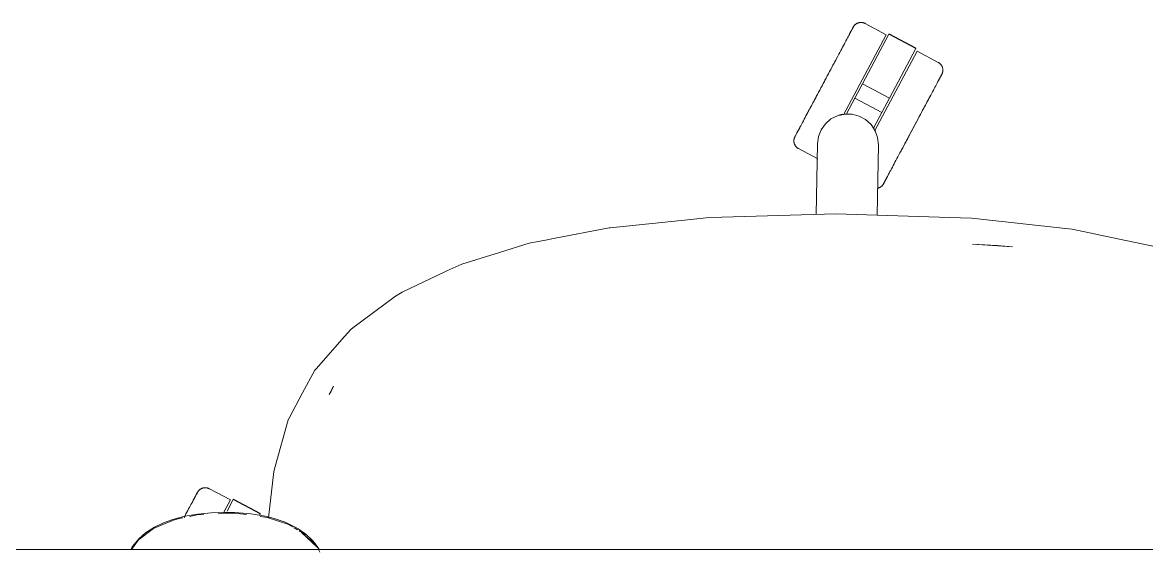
# Model space of a CAD drawing. Header units: millimetres. Extents: x 155927 to 317870, y -36033 to 97293.
# Drawn here: x 169579 to 170094, y 20183 to 20425 of the extents above; entities that cross this region are included whole.
import ezdxf

# ---------------------------------------------------------------- set-up
doc = ezdxf.new("R2010")
doc.units = ezdxf.units.MM
doc.header["$MEASUREMENT"] = 0
doc.layers.add('G-IMPT', color=8, linetype='CONTINUOUS', lineweight=9)
doc.layers.add('I-FURN', color=8, linetype='CONTINUOUS', lineweight=9)

msp = doc.modelspace()

# ---------------------------------------------------------------- linework, layer by layer
at = {"layer": 'G-IMPT'}
for p, q in [((169848.35, 20330.66), (169885.34, 20334.48)), ((169885.34, 20334.48), (169892.41, 20335.21)), ((169899.67, 20335.43), (169892.41, 20335.21)), ((169951.83, 20337.05), (169899.67, 20335.43)), ((170004.01, 20335.35), (169951.83, 20337.05)), ((170004.01, 20335.35), (170013.96, 20335.02)), ((170018.33, 20334.54), (170013.96, 20335.02)), ((170018.33, 20334.54), (170055.77, 20330.41)), ((169822.51, 20325.7), (169847.89, 20330.57)), ((169848.35, 20330.66), (169847.89, 20330.57)), ((170060.19, 20329.93), (170055.77, 20330.41)), ((170081.13, 20325.58), (170060.19, 20329.93)), ((169797.63, 20319.35), (169811.24, 20323.54)), ((169811.24, 20323.54), (169818.84, 20325)), ((169822.51, 20325.7), (169818.84, 20325)), ((170081.13, 20325.58), (170084.81, 20324.81)), ((170084.81, 20324.81), (170098.64, 20321.94)), ((169780.36, 20314.02), (169797.63, 20319.35)), ((170014.49, 20323.14), (170025.83, 20322.51)), ((170014.49, 20323.14), (170032.77, 20321.9)), ((170032.77, 20321.9), (170025.83, 20322.51)), ((169780.36, 20314.02), (169773.6, 20310.83)), ((169753.04, 20301.14), (169772.68, 20310.4)), ((169772.68, 20310.4), (169773.6, 20310.83)), ((169749.98, 20299.31), (169730.49, 20284.74)), ((169749.98, 20299.31), (169750.75, 20299.77)), ((169750.75, 20299.77), (169752.33, 20300.71)), ((169753.04, 20301.14), (169752.33, 20300.71)), ((169726.65, 20280.76), (169729.52, 20284.02)), ((169730.49, 20284.74), (169729.52, 20284.02)), ((169726.65, 20280.76), (169713.63, 20265.97)), ((169707.46, 20254.87), (169713.04, 20265.31)), ((169713.63, 20265.97), (169713.04, 20265.31)), ((169721.65, 20258), (169719.7, 20254.11)), ((169721.65, 20258), (169720.48, 20255.71)), ((169701.45, 20243.63), (169707.46, 20254.87)), ((169720.48, 20255.71), (169719.7, 20254.11)), ((169694.85, 20221.17), (169700.85, 20242.52)), ((169700.85, 20242.52), (169701.45, 20243.63)), ((169694.85, 20221.17), (169694.21, 20218.91)), ((169691.8, 20197.64), (169694.21, 20218.91)), ((169659.38, 20199.34), (169665.53, 20199.91)), ((169671.87, 20200.09), (169665.53, 20199.91)), ((169676.37, 20200), (169671.87, 20200.09)), ((169676.37, 20200), (169683.69, 20199.42)), ((169639.56, 20193.34), (169643.63, 20195.33)), ((169649.08, 20196.89), (169643.45, 20194.56)), ((169647.96, 20196.91), (169643.63, 20195.33)), ((169647.96, 20196.91), (169653.44, 20198.34)), ((169649.08, 20196.89), (169652.54, 20197.6)), ((169659.38, 20199.34), (169653.44, 20198.34)), ((169655.82, 20198.27), (169659.04, 20198.93)), ((169659.04, 20198.93), (169662.24, 20199.12)), ((169668.76, 20199.52), (169671.87, 20199.71)), ((169679.03, 20199.48), (169671.87, 20199.71)), ((169679.03, 20199.48), (169681.81, 20199.09)), ((169690.45, 20198.31), (169683.69, 20199.42)), ((169688, 20198.22), (169691.29, 20197.76)), ((169694.38, 20197.33), (169690.45, 20198.31)), ((169691.29, 20197.76), (169700.68, 20194.73)), ((169694.38, 20197.33), (169699.46, 20195.59)), ((169699.46, 20195.59), (169704.1, 20193.38)), ((169700.68, 20194.73), (169703.13, 20193.26)), ((169632.27, 20187.5), (169639.06, 20192.72)), ((169635.51, 20190.69), (169632.47, 20188.02)), ((169639.56, 20193.34), (169635.51, 20190.69)), ((169639.06, 20192.72), (169643.45, 20194.56)), ((169703.6, 20192.98), (169705.04, 20192.12)), ((169704.1, 20193.38), (169705.47, 20192.58)), ((169708.93, 20190.13), (169705.47, 20192.58)), ((169705.83, 20191.65), (169708.98, 20189.76)), ((169706.9, 20190.96), (169714.29, 20184.05)), ((169706.9, 20190.96), (169708.37, 20189.68)), ((169711.98, 20187.27), (169708.93, 20190.13)), ((169629, 20183.09), (169632.27, 20187.5)), ((169629.39, 20184.28), (169632.47, 20188.02)), ((169708.52, 20189.54), (169712.06, 20186.47)), ((169710.62, 20188), (169714.29, 20184.05)), ((169711.98, 20187.27), (169713.11, 20185.94)), ((169714.29, 20184.05), (169712.06, 20186.47)), ((169715.06, 20183.09), (169713.11, 20185.94)), ((169628.71, 20183.09), (169629.39, 20184.28)), ((169715.39, 20181.82), (169714.77, 20183.09))]:
    msp.add_line(p, q, dxfattribs=at)
at = {"layer": 'I-FURN'}
for p, q in [((169959.04, 20421.2), (169959.21, 20421.51)), ((169959.29, 20421.67), (169959.13, 20421.37)), ((169959.21, 20421.51), (169959.36, 20421.79)), ((169959.43, 20421.93), (169959.29, 20421.67)), ((169959.36, 20421.79), (169959.49, 20422.03)), ((169959.55, 20422.15), (169959.43, 20421.93)), ((169959.49, 20422.03), (169959.59, 20422.24)), ((169959.64, 20422.33), (169959.55, 20422.15)), ((169959.59, 20422.24), (169959.68, 20422.4)), ((169959.72, 20422.47), (169959.64, 20422.33)), ((169959.68, 20422.4), (169959.74, 20422.52)), ((169959.77, 20422.57), (169959.72, 20422.47)), ((169959.74, 20422.52), (169959.79, 20422.6)), ((169959.8, 20422.63), (169959.77, 20422.57)), ((169959.79, 20422.6), (169959.81, 20422.64)), ((169959.81, 20422.65), (169959.8, 20422.63)), ((169959.81, 20422.65), (169959.89, 20422.79)), ((169959.81, 20422.64), (169959.81, 20422.65)), ((169959.89, 20422.79), (169959.97, 20422.93)), ((169959.97, 20422.93), (169960.06, 20423.06)), ((169960.06, 20423.06), (169960.16, 20423.19)), ((169960.16, 20423.19), (169960.26, 20423.32)), ((169960.26, 20423.32), (169960.36, 20423.44)), ((169960.36, 20423.44), (169960.47, 20423.56)), ((169960.47, 20423.56), (169960.59, 20423.67)), ((169960.59, 20423.67), (169960.71, 20423.78)), ((169960.71, 20423.78), (169960.83, 20423.88)), ((169960.83, 20423.88), (169960.96, 20423.98)), ((169960.96, 20423.98), (169961.09, 20424.08)), ((169961.09, 20424.08), (169961.22, 20424.17)), ((169961.22, 20424.17), (169961.36, 20424.25)), ((169961.36, 20424.25), (169961.5, 20424.33)), ((169961.5, 20424.33), (169961.65, 20424.4)), ((169961.65, 20424.4), (169961.79, 20424.47)), ((169961.79, 20424.47), (169961.94, 20424.53)), ((169961.94, 20424.53), (169962.09, 20424.58)), ((169962.09, 20424.58), (169962.25, 20424.63)), ((169962.25, 20424.63), (169962.4, 20424.67)), ((169962.4, 20424.67), (169962.56, 20424.7)), ((169962.56, 20424.7), (169962.72, 20424.73)), ((169962.72, 20424.73), (169962.88, 20424.76)), ((169962.88, 20424.76), (169963.04, 20424.77)), ((169963.04, 20424.77), (169963.2, 20424.78)), ((169963.2, 20424.78), (169963.36, 20424.79)), ((169963.36, 20424.79), (169963.52, 20424.78)), ((169963.52, 20424.78), (169963.68, 20424.77)), ((169963.68, 20424.77), (169963.84, 20424.76)), ((169963.84, 20424.76), (169964, 20424.74)), ((169964, 20424.74), (169964.16, 20424.71)), ((169964.16, 20424.71), (169964.32, 20424.67)), ((169964.32, 20424.67), (169964.48, 20424.63)), ((169964.48, 20424.63), (169964.63, 20424.58)), ((169964.63, 20424.58), (169964.78, 20424.53)), ((169964.78, 20424.53), (169964.93, 20424.47)), ((169964.93, 20424.47), (169965.08, 20424.41)), ((169965.08, 20424.41), (169965.22, 20424.34)), ((169965.22, 20424.34), (169965.26, 20424.31)), ((169974.95, 20419.16), (169965.26, 20424.31)), ((169955.42, 20382.45), (169974.95, 20419.16)), ((169956.49, 20416.41), (169956.13, 20415.73)), ((169956.84, 20417.06), (169956.49, 20416.41)), ((169957.17, 20417.67), (169956.84, 20417.06)), ((169957.48, 20418.26), (169957.17, 20417.67)), ((169957.31, 20417.95), (169957.61, 20418.52)), ((169957.77, 20418.81), (169957.48, 20418.26)), ((169957.61, 20418.52), (169957.9, 20419.05)), ((169958.05, 20419.33), (169957.77, 20418.81)), ((169957.9, 20419.05), (169958.17, 20419.55)), ((169958.3, 20419.81), (169958.05, 20419.33)), ((169958.17, 20419.55), (169958.41, 20420.02)), ((169958.54, 20420.25), (169958.3, 20419.81)), ((169958.41, 20420.02), (169958.64, 20420.45)), ((169958.76, 20420.66), (169958.54, 20420.25)), ((169958.64, 20420.45), (169958.85, 20420.84)), ((169958.96, 20421.04), (169958.76, 20420.66)), ((169958.85, 20420.84), (169959.04, 20421.2)), ((169959.13, 20421.37), (169958.96, 20421.04)), ((169964.1, 20396.64), (169976.18, 20419.35)), ((169976.18, 20419.35), (169988.54, 20412.78)), ((169988.63, 20412.95), (169976.27, 20419.52)), ((169953.67, 20411.09), (169953.21, 20410.24)), ((169954.11, 20411.93), (169953.67, 20411.09)), ((169954.54, 20412.74), (169954.11, 20411.93)), ((169954.96, 20413.53), (169954.54, 20412.74)), ((169955.37, 20414.29), (169954.96, 20413.53)), ((169955.76, 20415.02), (169955.37, 20414.29)), ((169956.13, 20415.73), (169955.76, 20415.02)), ((169969.54, 20374.9), (169989.08, 20411.65)), ((169988.54, 20412.78), (169976.47, 20390.07)), ((169998.76, 20406.5), (169989.08, 20411.65)), ((169950.51, 20405.16), (169951.02, 20406.11)), ((169951.29, 20406.62), (169950.79, 20405.68)), ((169951.02, 20406.11), (169951.52, 20407.05)), ((169951.78, 20407.55), (169951.29, 20406.62)), ((169951.52, 20407.05), (169952.01, 20407.97)), ((169952.27, 20408.46), (169951.78, 20407.55)), ((169952.01, 20407.97), (169952.49, 20408.88)), ((169952.75, 20409.36), (169952.27, 20408.46)), ((169953.21, 20410.24), (169952.75, 20409.36)), ((169998.76, 20406.5), (169998.9, 20406.42)), ((169998.9, 20406.42), (169999.04, 20406.34)), ((169999.04, 20406.34), (169999.17, 20406.25)), ((169999.17, 20406.25), (169999.3, 20406.16)), ((169999.3, 20406.16), (169999.43, 20406.06)), ((169999.43, 20406.06), (169999.55, 20405.95)), ((169999.55, 20405.95), (169999.67, 20405.84)), ((169948.19, 20400.79), (169947.66, 20399.79)), ((169947.9, 20400.25), (169948.43, 20401.25)), ((169948.72, 20401.78), (169948.19, 20400.79)), ((169948.43, 20401.25), (169948.96, 20402.24)), ((169949.24, 20402.77), (169948.72, 20401.78)), ((169948.96, 20402.24), (169949.48, 20403.22)), ((169949.76, 20403.75), (169949.24, 20402.77)), ((169949.48, 20403.22), (169950, 20404.2)), ((169950.28, 20404.72), (169949.76, 20403.75)), ((169950, 20404.2), (169950.51, 20405.16)), ((169950.79, 20405.68), (169950.28, 20404.72)), ((169999.67, 20405.84), (169999.78, 20405.73)), ((169999.78, 20405.73), (169999.89, 20405.61)), ((169999.89, 20405.61), (170000, 20405.49)), ((170000, 20405.49), (170000.1, 20405.36)), ((170000.1, 20405.36), (170000.19, 20405.23)), ((170000.19, 20405.23), (170000.28, 20405.09)), ((170000.21, 20400.64), (170000.29, 20400.8)), ((170000.33, 20400.87), (170000.26, 20400.73)), ((170000.28, 20405.09), (170000.36, 20404.95)), ((170000.29, 20400.8), (170000.36, 20400.92)), ((170000.38, 20400.97), (170000.33, 20400.87)), ((170000.36, 20404.95), (170000.44, 20404.81)), ((170000.36, 20400.92), (170000.4, 20401.01)), ((170000.42, 20401.03), (170000.38, 20400.97)), ((170000.4, 20401.01), (170000.42, 20401.05)), ((170000.43, 20401.05), (170000.42, 20401.03)), ((170000.42, 20401.05), (170000.43, 20401.05)), ((170000.45, 20401.09), (170000.43, 20401.05)), ((170000.44, 20404.81), (170000.51, 20404.67)), ((170000.52, 20401.24), (170000.45, 20401.09)), ((170000.51, 20404.67), (170000.58, 20404.52)), ((170000.58, 20401.38), (170000.52, 20401.24)), ((170000.58, 20404.52), (170000.64, 20404.37)), ((170000.64, 20401.53), (170000.58, 20401.38)), ((170000.64, 20404.37), (170000.69, 20404.22)), ((170000.7, 20401.69), (170000.64, 20401.53)), ((170000.69, 20404.22), (170000.74, 20404.07)), ((170000.74, 20401.84), (170000.7, 20401.69)), ((170000.74, 20404.07), (170000.78, 20403.91)), ((170000.79, 20402), (170000.74, 20401.84)), ((170000.78, 20403.91), (170000.82, 20403.75)), ((170000.82, 20402.15), (170000.79, 20402)), ((170000.82, 20403.75), (170000.85, 20403.6)), ((170000.85, 20402.31), (170000.82, 20402.15)), ((170000.85, 20403.6), (170000.87, 20403.44)), ((170000.87, 20402.47), (170000.85, 20402.31)), ((170000.87, 20403.44), (170000.89, 20403.28)), ((170000.89, 20402.63), (170000.87, 20402.47)), ((170000.89, 20403.28), (170000.9, 20403.11)), ((170000.9, 20402.79), (170000.89, 20402.63)), ((170000.9, 20403.11), (170000.9, 20402.95)), ((170000.9, 20402.95), (170000.9, 20402.79)), ((169945.52, 20395.77), (169944.99, 20394.77)), ((169945.23, 20395.23), (169945.77, 20396.23)), ((169946.06, 20396.78), (169945.52, 20395.77)), ((169945.77, 20396.23), (169946.3, 20397.24)), ((169946.59, 20397.78), (169946.06, 20396.78)), ((169946.3, 20397.24), (169946.84, 20398.25)), ((169947.12, 20398.79), (169946.59, 20397.78)), ((169946.84, 20398.25), (169947.37, 20399.25)), ((169947.66, 20399.79), (169947.12, 20398.79)), ((169947.37, 20399.25), (169947.9, 20400.25)), ((169960.57, 20390), (169964.1, 20396.64)), ((169964.1, 20396.64), (169976.47, 20390.07)), ((169997.27, 20395.12), (169997.61, 20395.75)), ((169997.61, 20395.75), (169997.93, 20396.35)), ((169998.09, 20396.66), (169997.78, 20396.08)), ((169997.93, 20396.35), (169998.23, 20396.92)), ((169998.39, 20397.21), (169998.09, 20396.66)), ((169998.23, 20396.92), (169998.51, 20397.46)), ((169998.66, 20397.73), (169998.39, 20397.21)), ((169998.51, 20397.46), (169998.78, 20397.96)), ((169998.92, 20398.21), (169998.66, 20397.73)), ((169998.78, 20397.96), (169999.03, 20398.42)), ((169999.15, 20398.66), (169998.92, 20398.21)), ((169999.03, 20398.42), (169999.26, 20398.85)), ((169999.37, 20399.07), (169999.15, 20398.66)), ((169999.26, 20398.85), (169999.47, 20399.24)), ((169999.57, 20399.44), (169999.37, 20399.07)), ((169999.47, 20399.24), (169999.66, 20399.6)), ((169999.75, 20399.78), (169999.57, 20399.44)), ((169999.66, 20399.6), (169999.82, 20399.92)), ((169999.91, 20400.07), (169999.75, 20399.78)), ((169999.82, 20399.92), (169999.97, 20400.2)), ((170000.04, 20400.33), (169999.91, 20400.07)), ((169999.97, 20400.2), (170000.1, 20400.44)), ((170000.16, 20400.55), (170000.04, 20400.33)), ((170000.1, 20400.44), (170000.21, 20400.64)), ((170000.26, 20400.73), (170000.16, 20400.55)), ((169942.89, 20390.83), (169942.38, 20389.86)), ((169942.61, 20390.3), (169943.13, 20391.27)), ((169943.41, 20391.8), (169942.89, 20390.83)), ((169943.13, 20391.27), (169943.65, 20392.25)), ((169943.93, 20392.78), (169943.41, 20391.8)), ((169943.65, 20392.25), (169944.17, 20393.24)), ((169944.46, 20393.77), (169943.93, 20392.78)), ((169944.17, 20393.24), (169944.7, 20394.23)), ((169944.99, 20394.77), (169944.46, 20393.77)), ((169944.7, 20394.23), (169945.23, 20395.23)), ((169994.49, 20389.88), (169994.93, 20390.71)), ((169994.93, 20390.71), (169995.35, 20391.51)), ((169995.35, 20391.51), (169995.77, 20392.29)), ((169995.77, 20392.29), (169996.16, 20393.04)), ((169996.16, 20393.04), (169996.55, 20393.76)), ((169996.55, 20393.76), (169996.92, 20394.45)), ((169996.92, 20394.45), (169997.27, 20395.12)), ((169939.68, 20384.79), (169940.15, 20385.66)), ((169940.4, 20386.14), (169939.93, 20385.26)), ((169940.15, 20385.66), (169940.62, 20386.56)), ((169940.88, 20387.05), (169940.4, 20386.14)), ((169940.62, 20386.56), (169941.11, 20387.47)), ((169941.37, 20387.97), (169940.88, 20387.05)), ((169941.11, 20387.47), (169941.6, 20388.4)), ((169941.87, 20388.91), (169941.37, 20387.97)), ((169941.6, 20388.4), (169942.11, 20389.35)), ((169942.38, 20389.86), (169941.87, 20388.91)), ((169942.11, 20389.35), (169942.61, 20390.3)), ((169956.77, 20382.86), (169960.57, 20390)), ((169960.57, 20390), (169972.93, 20383.43)), ((169976.47, 20390.07), (169972.93, 20383.43)), ((169991.63, 20384.52), (169992.13, 20385.45)), ((169992.4, 20385.95), (169991.9, 20385.02)), ((169992.13, 20385.45), (169992.62, 20386.38)), ((169992.88, 20386.87), (169992.4, 20385.95)), ((169992.62, 20386.38), (169993.11, 20387.28)), ((169993.36, 20387.76), (169992.88, 20386.87)), ((169993.11, 20387.28), (169993.58, 20388.17)), ((169993.83, 20388.64), (169993.36, 20387.76)), ((169993.58, 20388.17), (169994.04, 20389.04)), ((169994.28, 20389.5), (169993.83, 20388.64)), ((169994.04, 20389.04), (169994.49, 20389.88)), ((169994.73, 20390.33), (169994.28, 20389.5)), ((169937.34, 20380.39), (169936.96, 20379.67)), ((169937.74, 20381.14), (169937.34, 20380.39)), ((169938.15, 20381.92), (169937.74, 20381.14)), ((169938.58, 20382.72), (169938.15, 20381.92)), ((169939.02, 20383.54), (169938.58, 20382.72)), ((169938.78, 20383.09), (169939.22, 20383.93)), ((169939.47, 20384.39), (169939.02, 20383.54)), ((169939.22, 20383.93), (169939.68, 20384.79)), ((169939.93, 20385.26), (169939.47, 20384.39)), ((169947.05, 20378.33), (169949.61, 20380.52)), ((169949.61, 20380.52), (169952.63, 20382.04)), ((169952.63, 20382.04), (169955.92, 20382.79)), ((169955.92, 20382.79), (169959.29, 20382.73)), ((169959.29, 20382.73), (169962.55, 20381.86)), ((169962.55, 20381.86), (169965.51, 20380.24)), ((169965.51, 20380.24), (169968, 20377.96)), ((169972.93, 20383.43), (169969.14, 20376.28)), ((169989.33, 20380.19), (169988.8, 20379.19)), ((169989.05, 20379.65), (169989.58, 20380.64)), ((169989.86, 20381.18), (169989.33, 20380.19)), ((169989.58, 20380.64), (169990.1, 20381.63)), ((169990.38, 20382.15), (169989.86, 20381.18)), ((169990.1, 20381.63), (169990.62, 20382.6)), ((169990.89, 20383.12), (169990.38, 20382.15)), ((169990.62, 20382.6), (169991.13, 20383.56)), ((169991.4, 20384.08), (169990.89, 20383.12)), ((169991.13, 20383.56), (169991.63, 20384.52)), ((169991.9, 20385.02), (169991.4, 20384.08)), ((169934.35, 20374.77), (169934.59, 20375.21)), ((169934.73, 20375.47), (169934.48, 20375)), ((169934.59, 20375.21), (169934.85, 20375.7)), ((169934.99, 20375.97), (169934.73, 20375.47)), ((169934.85, 20375.7), (169935.12, 20376.21)), ((169935.28, 20376.51), (169934.99, 20375.97)), ((169935.12, 20376.21), (169935.41, 20376.76)), ((169935.58, 20377.08), (169935.28, 20376.51)), ((169935.41, 20376.76), (169935.73, 20377.35)), ((169935.9, 20377.68), (169935.58, 20377.08)), ((169936.24, 20378.31), (169935.9, 20377.68)), ((169936.59, 20378.98), (169936.24, 20378.31)), ((169936.96, 20379.67), (169936.59, 20378.98)), ((169943.84, 20372.45), (169945.09, 20375.59)), ((169945.09, 20375.59), (169947.05, 20378.33)), ((169968, 20377.96), (169969.86, 20375.15)), ((169969.86, 20375.15), (169971, 20371.98)), ((169986.67, 20375.18), (169986.14, 20374.18)), ((169986.38, 20374.64), (169986.92, 20375.64)), ((169987.21, 20376.19), (169986.67, 20375.18)), ((169986.92, 20375.64), (169987.45, 20376.65)), ((169987.74, 20377.19), (169987.21, 20376.19)), ((169987.45, 20376.65), (169987.99, 20377.65)), ((169988.27, 20378.19), (169987.74, 20377.19)), ((169987.99, 20377.65), (169988.52, 20378.66)), ((169988.8, 20379.19), (169988.27, 20378.19)), ((169988.52, 20378.66), (169989.05, 20379.65)), ((169932.61, 20370.63), (169932.62, 20370.8)), ((169932.61, 20370.47), (169932.61, 20370.63)), ((169932.61, 20370.31), (169932.61, 20370.47)), ((169932.62, 20370.15), (169932.61, 20370.31)), ((169932.62, 20370.8), (169932.64, 20370.96)), ((169932.64, 20369.99), (169932.62, 20370.15)), ((169932.64, 20370.96), (169932.66, 20371.12)), ((169932.66, 20369.83), (169932.64, 20369.99)), ((169932.66, 20371.12), (169932.69, 20371.27)), ((169932.69, 20371.27), (169932.72, 20371.43)), ((169932.72, 20371.43), (169932.76, 20371.59)), ((169932.76, 20371.59), (169932.81, 20371.74)), ((169932.81, 20371.74), (169932.86, 20371.89)), ((169932.86, 20371.89), (169932.92, 20372.04)), ((169932.92, 20372.04), (169932.99, 20372.19)), ((169932.99, 20372.19), (169933.06, 20372.34)), ((169933.06, 20372.34), (169933.08, 20372.37)), ((169933.11, 20372.42), (169933.08, 20372.38)), ((169933.08, 20372.37), (169933.09, 20372.39)), ((169933.08, 20372.38), (169933.08, 20372.37)), ((169933.09, 20372.39), (169933.12, 20372.45)), ((169933.15, 20372.5), (169933.11, 20372.42)), ((169933.12, 20372.45), (169933.18, 20372.55)), ((169933.21, 20372.63), (169933.15, 20372.5)), ((169933.18, 20372.55), (169933.25, 20372.69)), ((169933.3, 20372.79), (169933.21, 20372.63)), ((169933.25, 20372.69), (169933.35, 20372.87)), ((169933.41, 20372.99), (169933.3, 20372.79)), ((169933.35, 20372.87), (169933.46, 20373.09)), ((169933.54, 20373.23), (169933.41, 20372.99)), ((169933.46, 20373.09), (169933.6, 20373.35)), ((169933.68, 20373.51), (169933.54, 20373.23)), ((169933.6, 20373.35), (169933.76, 20373.65)), ((169933.85, 20373.83), (169933.68, 20373.51)), ((169933.76, 20373.65), (169933.94, 20373.99)), ((169934.04, 20374.18), (169933.85, 20373.83)), ((169933.94, 20373.99), (169934.14, 20374.36)), ((169934.25, 20374.57), (169934.04, 20374.18)), ((169934.14, 20374.36), (169934.35, 20374.77)), ((169934.48, 20375), (169934.25, 20374.57)), ((169943.37, 20369.11), (169943.84, 20372.45)), ((169971, 20371.98), (169971.35, 20368.62)), ((169984.03, 20370.2), (169983.51, 20369.23)), ((169983.74, 20369.68), (169984.27, 20370.66)), ((169984.55, 20371.19), (169984.03, 20370.2)), ((169984.27, 20370.66), (169984.79, 20371.64)), ((169985.07, 20372.18), (169984.55, 20371.19)), ((169984.79, 20371.64), (169985.32, 20372.64)), ((169985.61, 20373.18), (169985.07, 20372.18)), ((169985.32, 20372.64), (169985.85, 20373.64)), ((169986.14, 20374.18), (169985.61, 20373.18)), ((169985.85, 20373.64), (169986.38, 20374.64)), ((169932.69, 20369.67), (169932.66, 20369.83)), ((169932.73, 20369.52), (169932.69, 20369.67)), ((169932.77, 20369.36), (169932.73, 20369.52)), ((169932.82, 20369.21), (169932.77, 20369.36)), ((169932.87, 20369.05), (169932.82, 20369.21)), ((169932.93, 20368.9), (169932.87, 20369.05)), ((169933, 20368.76), (169932.93, 20368.9)), ((169933.07, 20368.61), (169933, 20368.76)), ((169933.15, 20368.47), (169933.07, 20368.61)), ((169933.23, 20368.33), (169933.15, 20368.47)), ((169933.32, 20368.2), (169933.23, 20368.33)), ((169933.41, 20368.07), (169933.32, 20368.2)), ((169933.51, 20367.94), (169933.41, 20368.07)), ((169933.61, 20367.82), (169933.51, 20367.94)), ((169933.72, 20367.7), (169933.61, 20367.82)), ((169933.84, 20367.58), (169933.72, 20367.7)), ((169933.96, 20367.48), (169933.84, 20367.58)), ((169934.08, 20367.37), (169933.96, 20367.48)), ((169934.2, 20367.27), (169934.08, 20367.37)), ((169934.33, 20367.18), (169934.2, 20367.27)), ((169934.47, 20367.09), (169934.33, 20367.18)), ((169934.61, 20367), (169934.47, 20367.09)), ((169934.75, 20366.92), (169934.61, 20367)), ((169934.75, 20366.92), (169943.59, 20362.22)), ((169942.81, 20336.77), (169943.37, 20369.11)), ((169971.35, 20368.62), (169970.79, 20336.43)), ((169980.76, 20364.07), (169981.24, 20364.96)), ((169981.5, 20365.45), (169981.02, 20364.55)), ((169981.24, 20364.96), (169981.72, 20365.88)), ((169981.99, 20366.38), (169981.5, 20365.45)), ((169981.72, 20365.88), (169982.22, 20366.81)), ((169982.49, 20367.31), (169981.99, 20366.38)), ((169982.22, 20366.81), (169982.72, 20367.75)), ((169982.99, 20368.27), (169982.49, 20367.31)), ((169982.72, 20367.75), (169983.23, 20368.71)), ((169983.51, 20369.23), (169982.99, 20368.27)), ((169983.23, 20368.71), (169983.74, 20369.68)), ((169978.14, 20359.14), (169978.55, 20359.9)), ((169978.55, 20359.9), (169978.96, 20360.69)), ((169978.96, 20360.69), (169979.4, 20361.5)), ((169979.4, 20361.5), (169979.84, 20362.33)), ((169979.84, 20362.33), (169980.3, 20363.19)), ((169980.3, 20363.19), (169980.76, 20364.07)), ((169975.46, 20354.1), (169975.74, 20354.62)), ((169975.89, 20354.91), (169975.61, 20354.38)), ((169975.74, 20354.62), (169976.03, 20355.17)), ((169976.2, 20355.48), (169975.89, 20354.91)), ((169976.03, 20355.17), (169976.34, 20355.75)), ((169976.34, 20355.75), (169976.67, 20356.37)), ((169976.67, 20356.37), (169977.01, 20357.02)), ((169977.01, 20357.02), (169977.37, 20357.7)), ((169977.37, 20357.7), (169977.75, 20358.4)), ((169977.75, 20358.4), (169978.14, 20359.14)), ((169972.42, 20349.35), (169972.29, 20349.26)), ((169972.55, 20349.44), (169972.42, 20349.35)), ((169972.68, 20349.54), (169972.55, 20349.44)), ((169972.8, 20349.65), (169972.68, 20349.54)), ((169972.92, 20349.75), (169972.8, 20349.65)), ((169973.03, 20349.87), (169972.92, 20349.75)), ((169973.14, 20349.99), (169973.03, 20349.87)), ((169973.25, 20350.11), (169973.14, 20349.99)), ((169973.35, 20350.24), (169973.25, 20350.11)), ((169973.44, 20350.37), (169973.35, 20350.24)), ((169973.53, 20350.5), (169973.44, 20350.37)), ((169973.62, 20350.64), (169973.53, 20350.5)), ((169973.7, 20350.78), (169973.62, 20350.64)), ((169973.72, 20350.83), (169973.7, 20350.78)), ((169973.7, 20350.78), (169973.71, 20350.8)), ((169973.7, 20350.78), (169973.7, 20350.78)), ((169973.71, 20350.8), (169973.74, 20350.86)), ((169973.76, 20350.91), (169973.72, 20350.83)), ((169973.74, 20350.86), (169973.79, 20350.96)), ((169973.83, 20351.03), (169973.76, 20350.91)), ((169973.79, 20350.96), (169973.87, 20351.1)), ((169973.92, 20351.19), (169973.83, 20351.03)), ((169973.87, 20351.1), (169973.96, 20351.28)), ((169974.02, 20351.39), (169973.92, 20351.19)), ((169973.96, 20351.28), (169974.08, 20351.5)), ((169974.15, 20351.63), (169974.02, 20351.39)), ((169974.08, 20351.5), (169974.22, 20351.76)), ((169974.3, 20351.91), (169974.15, 20351.63)), ((169974.22, 20351.76), (169974.37, 20352.05)), ((169974.47, 20352.23), (169974.3, 20351.91)), ((169974.37, 20352.05), (169974.55, 20352.39)), ((169974.66, 20352.59), (169974.47, 20352.23)), ((169974.55, 20352.39), (169974.75, 20352.76)), ((169974.87, 20352.98), (169974.66, 20352.59)), ((169974.75, 20352.76), (169974.97, 20353.17)), ((169975.09, 20353.41), (169974.87, 20352.98)), ((169974.97, 20353.17), (169975.21, 20353.62)), ((169975.34, 20353.87), (169975.09, 20353.41)), ((169975.21, 20353.62), (169975.46, 20354.1)), ((169975.61, 20354.38), (169975.34, 20353.87)), ((169971.1, 20348.76), (169970.95, 20348.72)), ((169971.26, 20348.8), (169971.1, 20348.76)), ((169971.41, 20348.85), (169971.26, 20348.8)), ((169971.57, 20348.9), (169971.41, 20348.85)), ((169971.71, 20348.96), (169971.57, 20348.9)), ((169971.86, 20349.03), (169971.71, 20348.96)), ((169972.01, 20349.1), (169971.86, 20349.03)), ((169972.15, 20349.18), (169972.01, 20349.1)), ((169972.29, 20349.26), (169972.15, 20349.18)), ((169659.82, 20210.08), (169659.93, 20210.2)), ((169659.93, 20210.2), (169660.04, 20210.31)), ((169660.04, 20210.31), (169660.16, 20210.42)), ((169660.16, 20210.42), (169660.28, 20210.53)), ((169660.28, 20210.53), (169660.41, 20210.63)), ((169660.41, 20210.63), (169660.54, 20210.72)), ((169660.54, 20210.72), (169660.68, 20210.81)), ((169660.68, 20210.81), (169660.81, 20210.89)), ((169660.81, 20210.89), (169660.96, 20210.97)), ((169660.96, 20210.97), (169661.1, 20211.04)), ((169661.1, 20211.04), (169661.25, 20211.11)), ((169661.25, 20211.11), (169661.4, 20211.17)), ((169661.4, 20211.17), (169661.55, 20211.22)), ((169661.55, 20211.22), (169661.7, 20211.27)), ((169661.7, 20211.27), (169661.86, 20211.31)), ((169661.86, 20211.31), (169662.02, 20211.35)), ((169662.02, 20211.35), (169662.17, 20211.37)), ((169662.17, 20211.37), (169662.33, 20211.4)), ((169662.33, 20211.4), (169662.49, 20211.41)), ((169662.49, 20211.41), (169662.66, 20211.42)), ((169662.66, 20211.42), (169662.82, 20211.43)), ((169662.82, 20211.43), (169662.98, 20211.42)), ((169662.98, 20211.42), (169663.14, 20211.42)), ((169663.14, 20211.42), (169663.3, 20211.4)), ((169663.3, 20211.4), (169663.46, 20211.38)), ((169663.46, 20211.38), (169663.62, 20211.35)), ((169663.62, 20211.35), (169663.77, 20211.31)), ((169663.77, 20211.31), (169663.93, 20211.27)), ((169663.93, 20211.27), (169664.08, 20211.23)), ((169664.08, 20211.23), (169664.24, 20211.17)), ((169664.24, 20211.17), (169664.39, 20211.11)), ((169664.39, 20211.11), (169664.53, 20211.05)), ((169664.53, 20211.05), (169664.68, 20210.98)), ((169664.68, 20210.98), (169664.72, 20210.96)), ((169674.4, 20205.81), (169664.72, 20210.96)), ((169656.77, 20204.59), (169657.07, 20205.16)), ((169657.22, 20205.45), (169656.93, 20204.9)), ((169657.07, 20205.16), (169657.35, 20205.69)), ((169657.5, 20205.97), (169657.22, 20205.45)), ((169657.35, 20205.69), (169657.62, 20206.19)), ((169657.76, 20206.45), (169657.5, 20205.97)), ((169657.62, 20206.19), (169657.87, 20206.66)), ((169657.99, 20206.9), (169657.76, 20206.45)), ((169657.87, 20206.66), (169658.1, 20207.09)), ((169658.21, 20207.31), (169657.99, 20206.9)), ((169658.1, 20207.09), (169658.31, 20207.48)), ((169658.41, 20207.68), (169658.21, 20207.31)), ((169658.31, 20207.48), (169658.49, 20207.84)), ((169658.59, 20208.01), (169658.41, 20207.68)), ((169658.49, 20207.84), (169658.66, 20208.15)), ((169658.75, 20208.31), (169658.59, 20208.01)), ((169658.66, 20208.15), (169658.81, 20208.43)), ((169658.88, 20208.57), (169658.75, 20208.31)), ((169658.81, 20208.43), (169658.94, 20208.67)), ((169659, 20208.79), (169658.88, 20208.57)), ((169658.94, 20208.67), (169659.05, 20208.88)), ((169659.1, 20208.97), (169659, 20208.79)), ((169659.05, 20208.88), (169659.13, 20209.04)), ((169659.17, 20209.11), (169659.1, 20208.97)), ((169659.13, 20209.04), (169659.2, 20209.16)), ((169659.22, 20209.21), (169659.17, 20209.11)), ((169659.2, 20209.16), (169659.24, 20209.24)), ((169659.26, 20209.27), (169659.22, 20209.21)), ((169659.24, 20209.24), (169659.26, 20209.28)), ((169659.26, 20209.28), (169659.27, 20209.29)), ((169659.27, 20209.29), (169659.26, 20209.27)), ((169659.27, 20209.29), (169659.34, 20209.43)), ((169659.34, 20209.43), (169659.43, 20209.57)), ((169659.43, 20209.57), (169659.52, 20209.7)), ((169659.52, 20209.7), (169659.61, 20209.83)), ((169659.61, 20209.83), (169659.71, 20209.96)), ((169659.71, 20209.96), (169659.82, 20210.08)), ((169671.41, 20200.18), (169674.4, 20205.81)), ((169672.82, 20200.7), (169675.63, 20205.99)), ((169675.63, 20205.99), (169687.99, 20199.42)), ((169688.09, 20199.59), (169675.72, 20206.16)), ((169654.42, 20200.17), (169654, 20199.38)), ((169654.82, 20200.93), (169654.42, 20200.17)), ((169655.21, 20201.67), (169654.82, 20200.93)), ((169655.59, 20202.37), (169655.21, 20201.67)), ((169655.95, 20203.05), (169655.59, 20202.37)), ((169656.29, 20203.7), (169655.95, 20203.05)), ((169656.62, 20204.31), (169656.29, 20203.7)), ((169656.93, 20204.9), (169656.62, 20204.31)), ((169653.57, 20198.57), (169653.12, 20197.73)), ((169654, 20199.38), (169653.57, 20198.57)), ((169687.99, 20199.42), (169687.63, 20198.73)), ((169394.07, 20183.09), (171394.07, 20183.09)), ((171394.07, 20183.09), (169394.07, 20183.09))]:
    msp.add_line(p, q, dxfattribs=at)
msp.add_arc((169957.36, 20369.05), 13.81, 102.3473, 107.336, dxfattribs=at)
msp.add_open_spline([(169953.72, 20382.38), (169954.14, 20382.49), (169954.58, 20382.57), (169955.01, 20382.62)], degree=3, dxfattribs=at)

doc.saveas('drawing.dxf')
